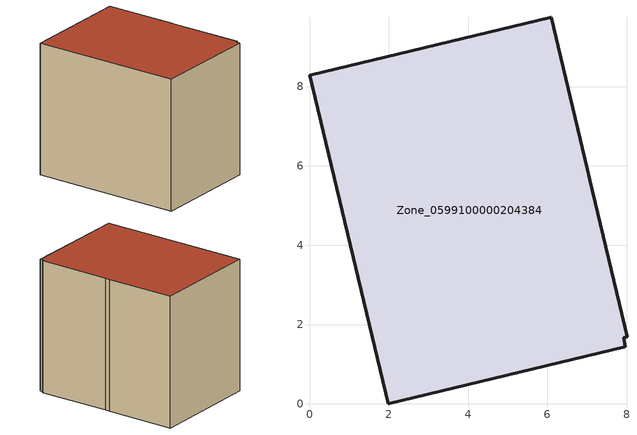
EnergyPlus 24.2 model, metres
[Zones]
Zone_0599100000204384
 floor ground (C_G): 7,5.93 7.07,5.65 8.01,1.69 7.92,1.67 7.97,1.44 1.98,0 0,8.28 6.1,9.75 z0
 wall outside (C_F): 7,5.93 6.1,9.75 0,8.28 1.98,0 7.97,1.44 7.92,1.67 8.01,1.69 7.07,5.65 7,5.93 z0:7.5
 roof outside (C_R): 7.07,5.65 7,5.93 6.1,9.75 0,8.28 1.98,0 7.97,1.44 7.92,1.67 8.01,1.69 z7.5
[BUILDING]
Pand.0599100000204384: North Axis=0; Terrain=City; Loads Convergence Tolerance Value=0.04; Temperature Convergence Tolerance Value=0.4; Solar Distribution=FullExterior; Maximum Number of Warmup Days=25; Minimum Number of Warmup Days=1
[Site:Location]
Rotterdam.The.Hague.AP_ZH_NLD Design_Conditions: Latitude=51.96; Longitude=4.45; Time Zone=1; Elevation=-4.5
[SITE:GROUNDTEMPERATURE:BUILDINGSURFACE]
18, 18, 18, 18, 18, 18, 18, 18, 18, 18, 18, 18
[MATERIAL] Thermal Absorptance=0.9; Solar Absorptance=0.7; Visible Absorptance=0.7
Name | Roughness | Thickness | Conductivity | Density | Specific Heat
G.TC.1965-1974 | MediumSmooth | 0.15 | 0.882353 | 540 | 1210
F.TC.1965-1974 | Rough | 0.3 | 0.697674 | 1920 | 840
R.TC.1965-1974 | MediumRough | 0.2 | 0.232558 | 1500 | 1000
[CONSTRUCTION]
C_G: G.TC.1965-1974
C_F: F.TC.1965-1974
C_R: R.TC.1965-1974
[ZONE]
Zone_0599100000204384: Type=1; Multiplier=1; Ceiling Height=Autocalculate; Volume=Autocalculate; Floor Area=autocalculate; Part of Total Floor Area=Yes
[ZONEINFILTRATION:DESIGNFLOWRATE]
Infil_Zone_0599100000204384: Zone or ZoneList or Space or SpaceList=Zone_0599100000204384; Schedule=AlwaysOn; Design Flow Rate Calculation Method=Flow/Area; Flow Rate per Floor Area=0.003; Constant Term Coefficient=1; Temperature Term Coefficient=0; Velocity Term Coefficient=0; Velocity Squared Term Coefficient=0
[HVACTEMPLATE:ZONE:IDEALLOADSAIRSYSTEM]
Zone_0599100000204384: Maximum Heating Supply Air Temperature=50; Minimum Cooling Supply Air Temperature=13; Maximum Heating Supply Air Humidity Ratio=0.0156; Minimum Cooling Supply Air Humidity Ratio=0.0077; Heating Limit=NoLimit; Cooling Limit=NoLimit; Dehumidification Control Type=ConstantSensibleHeatRatio; Cooling Sensible Heat Ratio=0.7; Dehumidification Setpoint=60; Humidification Control Type=None; Humidification Setpoint=30; Outdoor Air Method=None; Outdoor Air Flow Rate per Person=0.00944; Outdoor Air Flow Rate per Zone Floor Area=0; Outdoor Air Flow Rate per Zone=0; Demand Controlled Ventilation Type=None; Outdoor Air Economizer Type=NoEconomizer; Heat Recovery Type=None; Sensible Heat Recovery Effectiveness=0.7; Latent Heat Recovery Effectiveness=0.65
[ZONECONTROL:THERMOSTAT]
ThermostatControl_Zone_0599100000204384: Zone or ZoneList=Zone_0599100000204384; Control Type Schedule=DualSetpointControlType; Control 1=Thermostat_Zone_0599100000204384; Temperature Difference Between Cutout And Setpoint=0
[THERMOSTATSETPOINT:DUALSETPOINT]
Thermostat_Zone_0599100000204384: Heating Setpoint Temperature Schedule=HeatingSetpoint_Zone_0599100000204384; Cooling Setpoint Temperature Schedule=CoolingSetpoint_Zone_0599100000204384
[SCHEDULE:COMPACT]
HeatingSetpoint_Zone_0599100000204384: Through: 12/31, For: AllDays, Until: 24:00, 21
CoolingSetpoint_Zone_0599100000204384: Through: 12/31, For: AllDays, Until: 24:00, 24
DualSetpointControlType: Through: 12/31, For: AllDays, Until: 24:00, 4
AlwaysOn: Through: 12/31, For: AllDays, Until: 24:00, 1
